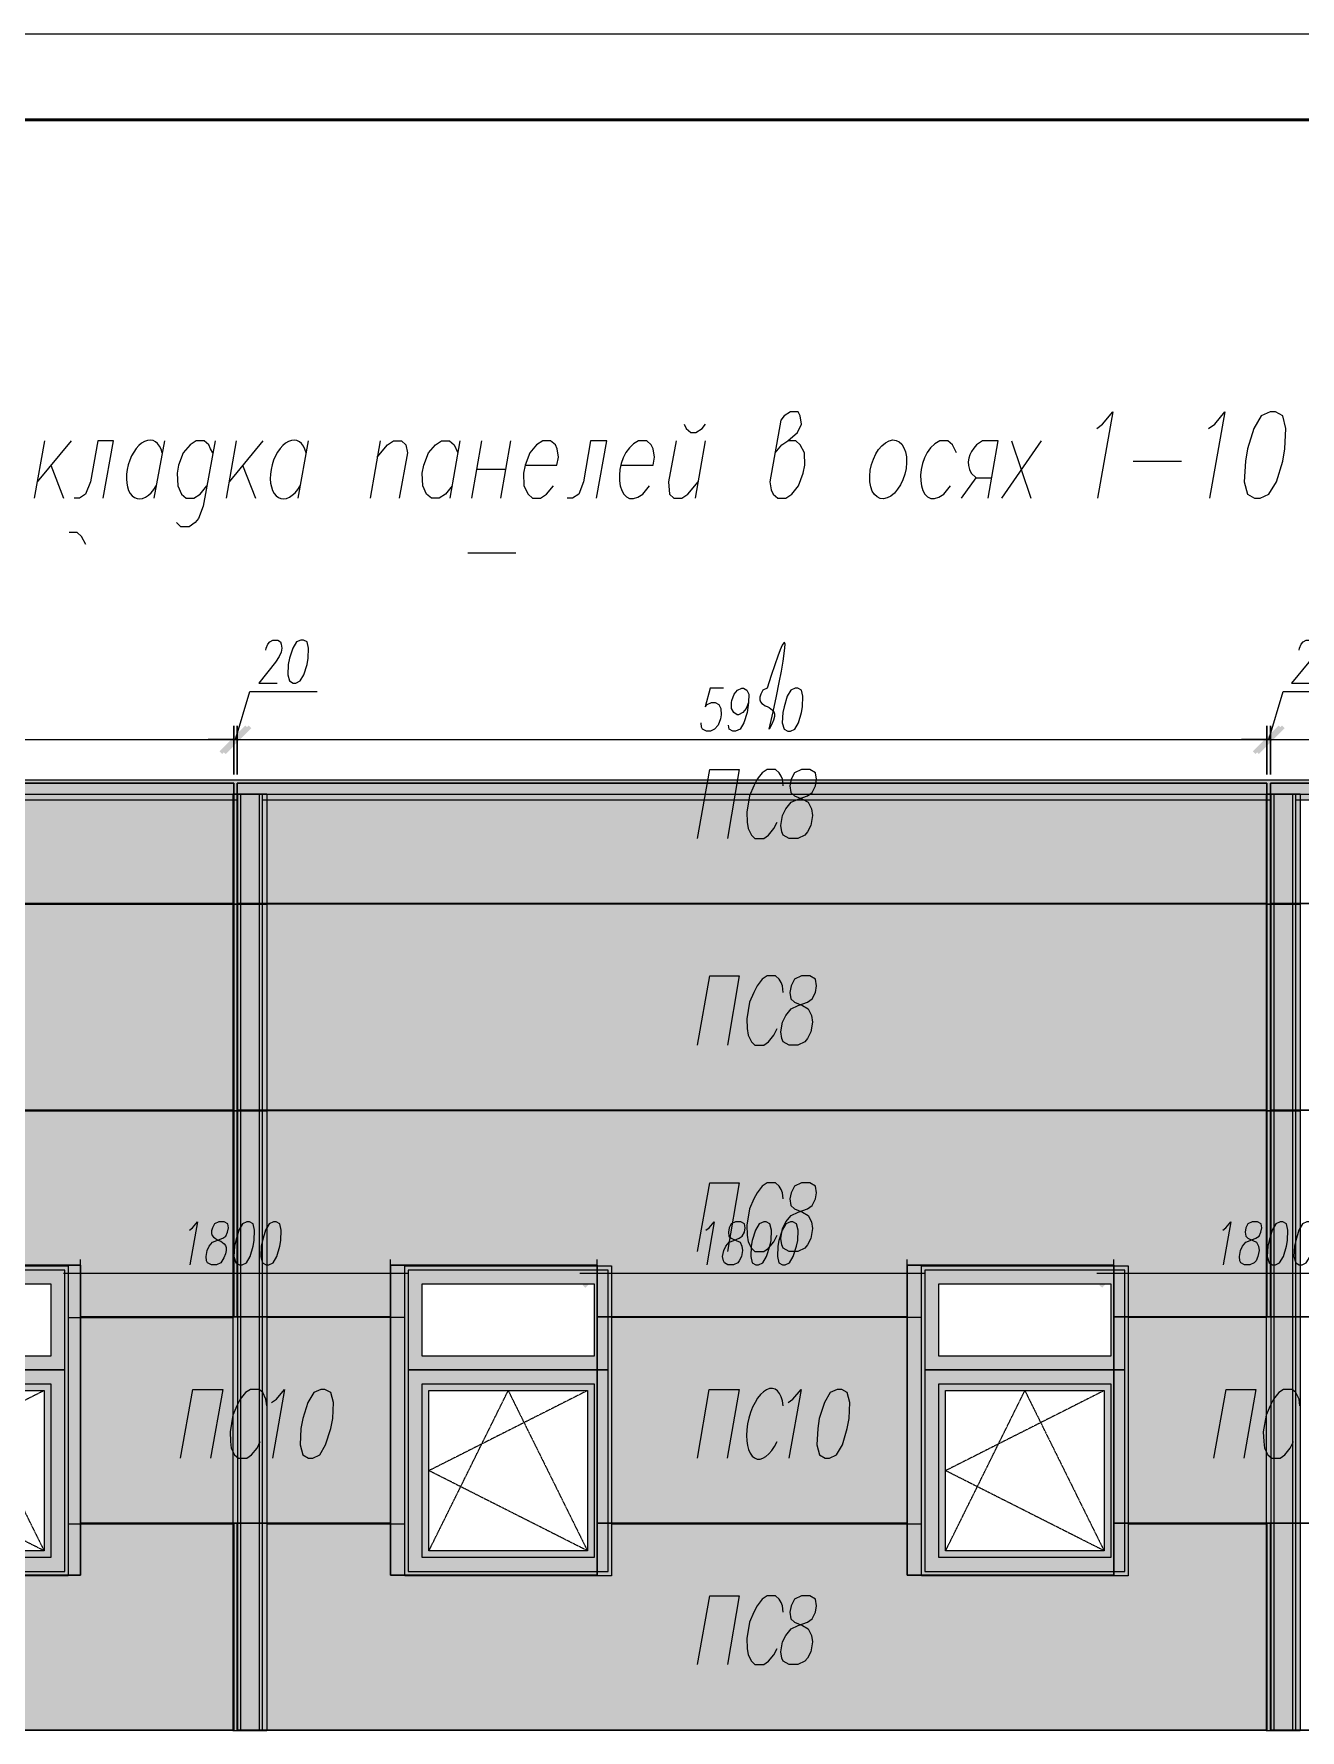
# Model space of a CAD drawing. Header units: millimetres. Extents: x 148937 to 2048786, y 870 to 351006.
# Drawn here: x 530217 to 537569, y 303826 to 313678 of the extents above; entities that cross this region are included whole.
import ezdxf

# ---------------------------------------------------------------- set-up
doc = ezdxf.new("R2010")
doc.units = ezdxf.units.MM
doc.linetypes.add('_ШТР__2__1_', pattern=[3, 2, -1])
doc.layers.add('PDF _Геометрия', color=7, linetype='Continuous')
doc.layers.add('PDF _Сплошная заливка', color=7, linetype='Continuous', true_color=0x007eff)
for name, color, linetype, lineweight, true_color in [('Каркас_Импост', 7, 'Continuous', 9, 0x0080c0), ('Линии', 7, 'Continuous', 9, 0x00a600), ('Монтажный зазор', 7, 'Continuous', 9, 0x808040), ('Окна', 7, 'Continuous', 9, 0x0080c0), ('Открывание', 7, '_ШТР__2__1_', 9, 0x373737)]:
    doc.layers.add(name, color=color, linetype=linetype, lineweight=lineweight, true_color=true_color)
doc.layers.add('Обобщенные модели', color=7, linetype='Continuous', lineweight=18)
doc.layers.add('Стены', color=7, linetype='Continuous', lineweight=18)
pattern_1 = [(236.31, (995.8, 1244.6), (-1777.996, -3556.002), [641.07, -5769.6]), (236.31, (1031.34, 1137.9), (-1777.996, -3556.002), [384.64, -6026.03]), (236.31, (818, 1137.9), (-1777.996, -3556.002), [384.64, -6026.03])]

# ---------------------------------------------------------------- blocks, each defined once
blk = doc.blocks.new('102_Окно_1Створка_Ф_ГОСТ23166-99 - 1160х1750_1170_h-1445330-_О__Ф__1-10__Южный')
at = {"layer": 'Каркас_Импост', "true_color": 0xf7fbf5}
h = blk.add_hatch(color=7, dxfattribs=at)
h.paths.add_polyline_path([(18885, 5995), (19925, 5995), (19925, 6575), (18765, 6575), (18765, 5995), (18845, 5995)], flags=0)
h.paths.add_polyline_path([(19805, 6075), (18845, 6075), (18845, 6495), (19845, 6495), (19845, 6075)], flags=0)
h = blk.add_hatch(color=7, dxfattribs=at)
h.paths.add_polyline_path([(18765, 4825), (19925, 4825), (19925, 5995), (18765, 5995), (18765, 5100)], flags=0)
h.paths.add_polyline_path([(19805, 4905), (18845, 4905), (18845, 5915), (19845, 5915), (19845, 4905)], flags=0)
h = blk.add_hatch(color=7, dxfattribs=at)
h.paths.add_polyline_path([(18845, 4905), (19845, 4905), (19845, 5915), (18845, 5915), (18845, 5100)], flags=0)
h.paths.add_polyline_path([(19108.2, 4945), (18885, 4945), (18885, 5875), (19805, 5875), (19805, 4945), (19301.1, 4945)], flags=0)
at = {"layer": 'Монтажный зазор', "true_color": 0x7f7f7f}
h = blk.add_hatch(color=8, dxfattribs=at)
h.paths.add_polyline_path([(18815, 4800), (19945, 4800), (19945, 6600), (18745, 6600), (18745, 4800), (18770.4, 4800)], flags=0)
h.paths.add_polyline_path([(18770, 4825), (18765, 4825), (18765, 6575), (19925, 6575), (19925, 4825), (18793.6, 4825)], flags=0)
at = {"layer": 'Каркас_Импост', "color": 7}
for p, q in [((18765, 6575), (18765, 5995)), ((19925, 6575), (18765, 6575)), ((19925, 5995), (19925, 6575)), ((18845, 6495), (19845, 6495)), ((18845, 6075), (18845, 6495)), ((19845, 6495), (19845, 6075)), ((19845, 6075), (18845, 6075)), ((18765, 5995), (19925, 5995)), ((18765, 5995), (18765, 4825)), ((19925, 5995), (18765, 5995)), ((18845, 5915), (19845, 5915)), ((18845, 4905), (18845, 5915)), ((19845, 5915), (19845, 4905)), ((19925, 4825), (19925, 5995)), ((18885, 5875), (19805, 5875)), ((18885, 4945), (18885, 5875)), ((19805, 5875), (19805, 4945)), ((19805, 4945), (18885, 4945)), ((19845, 4905), (18845, 4905)), ((18765, 4825), (19925, 4825))]:
    blk.add_line(p, q, dxfattribs=at)
at = {"layer": 'Открывание', "color": 7}
for p, q in [((18885, 4945), (19345, 5875)), ((19805, 5875), (18885, 5410)), ((19345, 5875), (19805, 4945)), ((19805, 4945), (18885, 5410))]:
    blk.add_line(p, q, dxfattribs=at)
blk = doc.blocks.new('102_Окно_1Створка_Ф_ГОСТ23166-99 - 1160х1750_1170_h-1445331-_О__Ф__1-10__Южный')
at = {"layer": 'Каркас_Импост', "true_color": 0xf7fbf5}
h = blk.add_hatch(color=7, dxfattribs=at)
h.paths.add_polyline_path([(22960, 5995), (23080, 5995), (23080, 6575), (21920, 6575), (21920, 5995), (22530.8, 5995)], flags=0)
h.paths.add_polyline_path([(22000, 6075), (22000, 6495), (23000, 6495), (23000, 6075), (22040, 6075)], flags=0)
h = blk.add_hatch(color=7, dxfattribs=at)
h.paths.add_polyline_path([(22530.8, 4825), (23080, 4825), (23080, 5995), (21920, 5995), (21920, 4825), (22040, 4825)], flags=0)
h.paths.add_polyline_path([(22530.8, 4905), (22000, 4905), (22000, 5915), (23000, 5915), (23000, 4905), (22807.5, 4905)], flags=0)
h = blk.add_hatch(color=7, dxfattribs=at)
h.paths.add_polyline_path([(22000, 4905), (23000, 4905), (23000, 5915), (22000, 5915), (22000, 5100)], flags=0)
h.paths.add_polyline_path([(22040, 4945), (22040, 5875), (22960, 5875), (22960, 4945), (22530.8, 4945)], flags=0)
at = {"layer": 'Монтажный зазор', "true_color": 0x7f7f7f}
h = blk.add_hatch(color=8, dxfattribs=at)
h.paths.add_polyline_path([(22530.8, 4800), (23100, 4800), (23100, 6600), (21900, 6600), (21900, 4800), (22040, 4800)], flags=0)
h.paths.add_polyline_path([(22530.8, 4825), (21920, 4825), (21920, 6575), (23080, 6575), (23080, 4825), (22687.5, 4825)], flags=0)
at = {"layer": 'Монтажный зазор'}
h = blk.add_hatch(dxfattribs=at)
h.set_pattern_fill('FP_1', style=0, pattern_type=2)
h.set_pattern_definition(pattern_1)
h.paths.add_polyline_path([(22960, 6075), (23000, 6075), (23000, 6495), (22000, 6495), (22000, 6075), (22530.8, 6075)], flags=0)
at = {"layer": 'Каркас_Импост', "color": 7}
for p, q in [((21920, 6575), (21920, 5995)), ((23080, 6575), (21920, 6575)), ((23080, 5995), (23080, 6575)), ((22000, 6495), (23000, 6495)), ((22000, 6075), (22000, 6495)), ((23000, 6495), (23000, 6075)), ((23000, 6075), (22000, 6075)), ((21920, 5995), (23080, 5995)), ((21920, 5995), (21920, 4825)), ((23080, 5995), (21920, 5995)), ((22000, 5915), (23000, 5915)), ((22000, 4905), (22000, 5915)), ((23000, 5915), (23000, 4905)), ((23080, 4825), (23080, 5995)), ((22040, 5875), (22960, 5875)), ((22040, 4945), (22040, 5875)), ((22960, 5875), (22960, 4945)), ((22960, 4945), (22040, 4945)), ((23000, 4905), (22000, 4905)), ((21920, 4825), (23080, 4825))]:
    blk.add_line(p, q, dxfattribs=at)
at = {"layer": 'Открывание', "color": 7}
for p, q in [((22040, 4945), (22500, 5875)), ((22960, 5875), (22040, 5410)), ((22500, 5875), (22960, 4945)), ((22960, 4945), (22040, 5410))]:
    blk.add_line(p, q, dxfattribs=at)
blk = doc.blocks.new('102_Окно_1Створка_Ф_ГОСТ23166-99 - 1160х1750_1170_h-V2-_О__Ф__1-10__Южный')
at = {"layer": 'Каркас_Импост', "true_color": 0xf7fbf5}
h = blk.add_hatch(color=7, dxfattribs=at)
h.paths.add_polyline_path([(25040, 5995), (26080, 5995), (26080, 6575), (24920, 6575), (24920, 5995), (25000, 5995)], flags=0)
h.paths.add_polyline_path([(25000, 6075), (25000, 6495), (26000, 6495), (26000, 6075), (25040, 6075)], flags=0)
h = blk.add_hatch(color=7, dxfattribs=at)
h.paths.add_polyline_path([(25114.5, 4825), (26080, 4825), (26080, 5995), (24920, 5995), (24920, 4825), (25040, 4825)], flags=0)
h.paths.add_polyline_path([(26000, 4905), (25000, 4905), (25000, 5915), (26000, 5915), (26000, 5100)], flags=0)
h = blk.add_hatch(color=7, dxfattribs=at)
h.paths.add_polyline_path([(25000, 4905), (26000, 4905), (26000, 5915), (25000, 5915), (25000, 5137)], flags=0)
h.paths.add_polyline_path([(25875.3, 4945), (25040, 4945), (25040, 5875), (25960, 5875), (25960, 4945)], flags=0)
at = {"layer": 'Монтажный зазор', "true_color": 0x7f7f7f}
h = blk.add_hatch(color=8, dxfattribs=at)
h.paths.add_polyline_path([(24900, 4800), (26100, 4800), (26100, 6600), (24900, 6600), (24900, 4825)], flags=0)
h.paths.add_polyline_path([(24925, 4825), (24920, 4825), (24920, 6575), (26080, 6575), (26080, 4825), (24970, 4825)], flags=0)
at = {"layer": 'Монтажный зазор'}
h = blk.add_hatch(dxfattribs=at)
h.set_pattern_fill('FP_1', style=0, pattern_type=2)
h.set_pattern_definition(pattern_1)
h.paths.add_polyline_path([(25000, 6075), (26000, 6075), (26000, 6495), (25000, 6495), (25000, 6300)], flags=0)
at = {"layer": 'Каркас_Импост', "color": 7}
for p, q in [((24920, 6575), (24920, 5995)), ((26080, 6575), (24920, 6575)), ((26080, 5995), (26080, 6575)), ((25000, 6495), (26000, 6495)), ((25000, 6075), (25000, 6495)), ((26000, 6495), (26000, 6075)), ((26000, 6075), (25000, 6075)), ((24920, 5995), (26080, 5995)), ((24920, 5995), (24920, 4825)), ((26080, 5995), (24920, 5995)), ((25000, 5915), (26000, 5915)), ((25000, 4905), (25000, 5915)), ((26000, 5915), (26000, 4905)), ((26080, 4825), (26080, 5995)), ((25040, 5875), (25960, 5875)), ((25040, 4945), (25040, 5875)), ((25960, 5875), (25960, 4945)), ((25960, 4945), (25040, 4945)), ((26000, 4905), (25000, 4905)), ((24920, 4825), (26080, 4825))]:
    blk.add_line(p, q, dxfattribs=at)
at = {"layer": 'Открывание', "color": 7}
for p, q in [((25040, 4945), (25500, 5875)), ((25960, 5875), (25040, 5410)), ((25500, 5875), (25960, 4945)), ((25960, 4945), (25040, 5410))]:
    blk.add_line(p, q, dxfattribs=at)
blk = doc.blocks.new('190_ФЭ_Стена_Стык вертикальный - ФЭ-C1_110-1291943-_О__Ф__1-10__Южный')
at = {"layer": 'Обобщенные модели', "true_color": 0xcfd0cf}
for points in [[(20928, 7500), (20928, 8700), (20902, 8700), (20903, 7500), (20912, 7500)], [(20945, 7500), (20945, 8700), (20928, 8700), (20928, 7500)], [(21055, 7500), (21055, 8700), (20945, 8700), (20945, 7500), (21010, 7500)], [(21055, 7500), (21072, 7500), (21072, 8700), (21055, 8700), (21055, 7877.2)], [(21098, 7500), (21098, 8700), (21072, 8700), (21072, 7500), (21097, 7500)]]:
    blk.add_hatch(color=254, dxfattribs=at).paths.add_polyline_path(points, flags=0)
at = {"layer": 'Линии', "color": 7, "lineweight": 18}
for p, q in [((20928, 8700), (20902, 8700)), ((20902, 8700), (20902, 7500)), ((20945, 8700), (20928, 8700)), ((21055, 8700), (20945, 8700)), ((21072, 8700), (21055, 8700)), ((21098, 8700), (21072, 8700)), ((21098, 8700), (21098, 7500)), ((20902, 7500), (20928, 7500)), ((20928, 7500), (20945, 7500)), ((20945, 7500), (21055, 7500)), ((21055, 7500), (21072, 7500)), ((21072, 7500), (21098, 7500))]:
    blk.add_line(p, q, dxfattribs=at)
at = {"layer": 'Обобщенные модели'}
for p, q in [((20928, 8700), (20928, 7500)), ((20945, 8700), (20945, 7500)), ((21055, 8700), (21055, 7500)), ((21072, 8700), (21072, 7500))]:
    blk.add_line(p, q, dxfattribs=at)
blk = doc.blocks.new('190_ФЭ_Стена_Стык вертикальный - ФЭ-C1_110-1292370-_О__Ф__1-10__Южный')
at = {"layer": 'Обобщенные модели', "true_color": 0xcfd0cf}
for points in [[(20915.9, 3900), (20928, 3900), (20928, 7500), (20902, 7500), (20902, 3900)], [(20928, 3900), (20945, 3900), (20945, 7500), (20928, 7500), (20928, 3925.7)], [(21055, 3900), (21055, 7500), (20945, 7500), (20945, 3900), (21010, 3900)], [(21055, 3900), (21072, 3900), (21072, 7500), (21055, 7500), (21055, 3919.4)], [(21077.4, 3900), (21098, 3900), (21098, 7500), (21072, 7500), (21072, 3900)]]:
    blk.add_hatch(color=254, dxfattribs=at).paths.add_polyline_path(points, flags=0)
at = {"layer": 'Линии', "color": 7, "lineweight": 18}
for p, q in [((20928, 7500), (20902, 7500)), ((20902, 7500), (20902, 3900)), ((20945, 7500), (20928, 7500)), ((21055, 7500), (20945, 7500)), ((21072, 7500), (21055, 7500)), ((21098, 7500), (21072, 7500)), ((21098, 7500), (21098, 3900)), ((20902, 3900), (20928, 3900)), ((20928, 3900), (20945, 3900)), ((20945, 3900), (21055, 3900)), ((21055, 3900), (21072, 3900)), ((21072, 3900), (21098, 3900))]:
    blk.add_line(p, q, dxfattribs=at)
at = {"layer": 'Обобщенные модели'}
for p, q in [((20928, 7500), (20928, 3900)), ((20945, 7500), (20945, 3900)), ((21055, 7500), (21055, 3900)), ((21072, 7500), (21072, 3900))]:
    blk.add_line(p, q, dxfattribs=at)
blk = doc.blocks.new('190_ФЭ_Стена_Стык вертикальный - ФЭ-C1_110-1306445-_О__Ф__1-10__Южный')
at = {"layer": 'Обобщенные модели', "true_color": 0xcfd0cf}
for points in [[(20928, 8700), (20928, 9307.1), (20902, 9307.1), (20902, 8700)], [(20945, 8700), (20945, 9340), (20928, 9340), (20928, 8700)], [(20990, 8700), (21055, 8700), (21055, 9340), (20945, 9340), (20945, 8700)], [(21055, 8700), (21072, 8700), (21072, 9340), (21055, 9340), (21055, 8759.9)], [(21098, 8700), (21098, 9307.1), (21072, 9307.1), (21072, 8700)]]:
    blk.add_hatch(color=254, dxfattribs=at).paths.add_polyline_path(points, flags=0)
at = {"layer": 'Линии', "color": 7, "lineweight": 18}
for p, q in [((20928, 9340), (20902, 9340)), ((20902, 9340), (20902, 8700)), ((20945, 9340), (20928, 9340)), ((21055, 9340), (20945, 9340)), ((21072, 9340), (21055, 9340)), ((21098, 9340), (21072, 9340)), ((21098, 9340), (21098, 8700)), ((20902, 8700), (20928, 8700)), ((20928, 8700), (20945, 8700)), ((20945, 8700), (21055, 8700)), ((21055, 8700), (21072, 8700)), ((21072, 8700), (21098, 8700))]:
    blk.add_line(p, q, dxfattribs=at)
at = {"layer": 'Обобщенные модели'}
for p, q in [((20928, 9340), (20928, 8700)), ((20945, 9340), (20945, 8700)), ((21055, 9340), (21055, 8700)), ((21072, 9340), (21072, 8700))]:
    blk.add_line(p, q, dxfattribs=at)
blk = doc.blocks.new('190_ФЭ_Парапет_Сэндвич - ФЭ-К1_150-1300843-_О__Ф__1-10__Южный')
at = {"layer": 'Обобщенные модели', "true_color": 0xcfd0cf}
for points in [[(45138.8, 9340.1), (45295, 9340.1), (45295, 9420.1), (14705, 9420.1), (14705, 9340.1), (45125, 9340.1)], [(32865.9, 9307.1), (32928, 9307.1), (32928, 9340), (33072, 9340), (33072, 9307.1), (38928, 9307.1), (38928, 9340), (39072, 9340), (39072, 9307.1), (45048, 9307.1), (45048, 9340), (15072, 9340), (15072, 9307.1), (20928, 9307.1), (20928, 9340), (21072, 9340), (21072, 9307.1), (26928, 9307.1), (26928, 9340), (27072, 9340), (27072, 9307.1), (27698.3, 9307.1)]]:
    blk.add_hatch(color=254, dxfattribs=at).paths.add_polyline_path(points, flags=0)
at = {"layer": 'Линии', "color": 7, "lineweight": 18}
for p, q in [((45295, 9420.1), (14705, 9420.1)), ((14705, 9340.1), (45295, 9340.1)), ((15072, 9307.1), (20928, 9307.1)), ((21072, 9307.1), (26928, 9307.1)), ((27072, 9307.1), (32928, 9307.1))]:
    blk.add_line(p, q, dxfattribs=at)

msp = doc.modelspace()

# ---------------------------------------------------------------- hatches: boundary and pattern name
at = {"layer": 'Стены', "lineweight": 9, "true_color": 0xcfd0cf}
for points in [[(531373.14665, 308622.64499), (531373.14665, 309229.78053), (525569.14665, 309229.78053), (525569.14665, 308622.64499), (530418.14476, 308622.64499)], [(537373.14665, 308622.64499), (537373.14665, 309229.78053), (531569.14665, 309229.78053), (531569.14665, 308622.64499), (535585.69463, 308622.64499)], [(531064.08849, 307422.64499), (531373.14665, 307422.64499), (531373.14665, 308622.64499), (525569.14665, 308622.64499), (525569.14665, 307422.64499), (530418.14476, 307422.64499)], [(533001.91969, 307422.64499), (537373.14665, 307422.64499), (537373.14665, 308622.64499), (531569.14665, 308622.64499), (531569.14665, 307422.64499), (531710.03222, 307422.64499)], [(525569.14665, 306222.64499), (529216.14665, 306222.64499), (529216.14665, 306522.64499), (530416.14665, 306522.64499), (530416.14665, 306222.64499), (531373.14665, 306222.64499), (531373.14665, 307422.64499), (525569.14665, 307422.64499), (525569.14665, 306250.48082)], [(531569.14665, 306222.64499), (532371.14665, 306222.64499), (532371.14665, 306522.64499), (533571.14665, 306522.64499), (533571.14665, 306222.64499), (535371.14665, 306222.64499), (535371.14665, 306522.64499), (536571.14665, 306522.64499), (536571.14665, 306222.64499), (537373.14665, 306222.64499), (537373.14665, 307422.64499), (531569.14665, 307422.64499), (531569.14665, 306252.30792)], [(535585.69463, 303822.64499), (537373.14665, 303822.64499), (537373.14665, 305022.64499), (536571.14665, 305022.64499), (536571.14665, 304722.64499), (535371.14665, 304722.64499), (535371.14665, 305022.64499), (533571.14665, 305022.64499), (533571.14665, 304722.64499), (532371.14665, 304722.64499), (532371.14665, 305022.64499), (531569.14665, 305022.64499), (531569.14665, 303822.64499), (533001.91969, 303822.64499)]]:
    msp.add_hatch(color=254, dxfattribs=at).paths.add_polyline_path(points, flags=0)
h = msp.add_hatch(color=254, dxfattribs=at)
h.paths.add_polyline_path([(527466.14665, 305022.64499), (529216.14665, 305022.64499), (529216.14665, 306222.64499), (525569.14665, 306222.64499), (525568.14665, 305743.64499), (525569.14665, 305742.78053), (525569.14665, 305022.64499), (526266.14665, 305022.64499), (526266.14665, 305622.64499), (527466.14665, 305622.64499), (527466.14665, 305451.07544)], flags=0)
h.paths.add_polyline_path([(530416.14665, 305022.64499), (531373.14665, 305022.64499), (531373.14665, 306222.64499), (530416.14665, 306222.64499), (530416.14665, 305451.07544)], flags=0)
h = msp.add_hatch(color=254, dxfattribs=at)
h.paths.add_polyline_path([(534939.75089, 305022.64499), (535371.14665, 305022.64499), (535371.14665, 306222.64499), (533571.14665, 306222.64499), (533571.14665, 305022.64499), (534293.80716, 305022.64499)], flags=0)
h.paths.add_polyline_path([(531595.64665, 305022.64499), (532371.14665, 305022.64499), (532371.14665, 306222.64499), (531569.14665, 306222.64499), (531569.14665, 305022.64499)], flags=0)
h.paths.add_polyline_path([(537373.14665, 305022.64499), (537373.14665, 306222.64499), (536571.14665, 306222.64499), (536571.14665, 305022.64499), (537346.64665, 305022.64499)], flags=0)
h = msp.add_hatch(color=254, dxfattribs=at)
h.paths.add_polyline_path([(525569.14665, 303822.64499), (526266.14665, 303822.64499), (526266.14665, 305022.64499), (525569.14665, 305022.64499), (525569.14665, 303885.20857)], flags=0)
h.paths.add_polyline_path([(531373.14665, 303822.64499), (531373.14665, 305022.64499), (530416.14665, 305022.64499), (530416.14665, 304722.64499), (529216.14665, 304722.64499), (529216.14665, 305022.64499), (527466.14665, 305022.64499), (527466.14665, 303822.64499), (531064.08849, 303822.64499)], flags=0)

# ---------------------------------------------------------------- linework, layer by layer
at = {"layer": 'PDF _Геометрия', "lineweight": 15}
msp.add_lwpolyline([(503011.15311, 271681.99412), (503011.15311, 313677.69555), (562405.35307, 313677.69555), (562405.35307, 271681.99412)], close=True, dxfattribs=at)
at = {"layer": 'PDF _Геометрия', "lineweight": 50}
msp.add_lwpolyline([(505009.00663, 272180.38449), (505009.00663, 313179.30952), (561906.96703, 313179.30952), (561906.96703, 272180.38449)], close=True, dxfattribs=at)
at = {"layer": 'PDF _Геометрия', "lineweight": 25}
for points in [[(534521.3578, 311243.75426), (534560.0259, 311291.01526), (534594.39754, 311314.64577), (534650.25146, 311361.90678), (534673.88197, 311411.31602), (534667.43728, 311458.57703), (534654.54792, 311482.20753), (534609.43514, 311482.20753), (534572.91526, 311458.57703), (534553.58121, 311434.94652), (534491.28261, 311076.19249), (534497.72729, 311028.93148), (534510.61666, 311005.30098), (534536.39539, 310981.67047), (534583.6564, 310981.67047), (534618.02805, 311005.30098), (534656.69615, 311052.56199), (534684.62311, 311125.60173), (534693.21602, 311172.86274), (534691.06779, 311243.75426), (534667.43728, 311291.01526), (534641.65855, 311314.64577), (534594.39754, 311314.64577)], [(536388.16602, 311385.54026), (536422.53766, 311411.31899), (536482.68804, 311482.2105), (536392.46248, 310981.67345)], [(537036.93061, 311385.54026), (537073.45049, 311411.31899), (537131.45263, 311482.2105), (537043.3753, 310981.67345)], [(533992.89343, 311411.31794), (534003.63457, 311385.53921), (534031.56153, 311361.9087), (534061.63672, 311361.9087), (534098.15659, 311385.53921), (534117.49064, 311411.31794)], [(530278.60807, 311314.64507), (530218.45769, 310981.66978)], [(530433.28073, 311314.64507), (530235.64378, 311076.19179)], [(530620.17523, 310981.66978), (530680.3256, 311314.64507), (530587.95181, 311314.64507), (530544.98726, 311076.19179), (530517.06029, 311005.30028), (530482.68865, 310981.66978), (530450.46524, 310981.66978)], [(530974.63393, 311314.64507), (530914.48356, 310981.66978)], [(531268.94008, 311314.64507), (531200.19679, 310934.40877), (531172.26983, 310863.51725), (531152.93579, 310839.88675), (531118.56414, 310814.10801), (531071.30313, 310814.10801), (531045.5244, 310839.88675)], [(531256.05124, 311243.75426), (531243.16187, 311267.38476), (531232.42073, 311291.01526), (531206.642, 311314.64577), (531159.38099, 311314.64577), (531125.00935, 311291.01526), (531084.19302, 311243.75426), (531056.26606, 311172.86274), (531049.82138, 311125.60173), (531051.96961, 311052.56199), (531073.45188, 311005.30098), (531101.37884, 310981.67047), (531146.49163, 310981.67047), (531183.0115, 311005.30098), (531221.6796, 311052.56199)], [(531391.39063, 311314.64507), (531333.38849, 310981.66978)], [(531546.06111, 311314.64507), (531350.57238, 311076.19179)], [(531810.29329, 311314.64507), (531750.14291, 310981.66978)], [(532227.04999, 311314.64507), (532169.04784, 310981.66978)], [(532209.86487, 311220.1269), (532270.01524, 311291.01841), (532304.38689, 311314.64892), (532351.6479, 311314.64892), (532377.42663, 311291.01841), (532386.01954, 311243.7574), (532338.75853, 310981.67362)], [(532645.95483, 311052.56321), (532607.28673, 311005.3022), (532570.76686, 310981.6717), (532525.65408, 310981.6717), (532497.72712, 311005.3022), (532476.24484, 311052.56321), (532471.94839, 311125.60295), (532480.5413, 311172.86396), (532508.46826, 311243.75548), (532549.28458, 311291.01649), (532583.65623, 311314.64699), (532630.91724, 311314.64699), (532656.69597, 311291.01649), (532678.17825, 311243.75548)], [(532691.06578, 311314.64507), (532633.06363, 310981.66978)], [(532815.66447, 311314.64507), (532757.66232, 310981.66978)], [(532985.37411, 311314.64507), (532927.37196, 310981.66978)], [(533069.15595, 311172.86344), (533253.90354, 311172.86344), (533262.49645, 311220.12445), (533256.05176, 311267.38546), (533245.31063, 311291.01596), (533217.38367, 311314.64647), (533172.27088, 311314.64647), (533135.75101, 311291.01596), (533097.08291, 311243.75495), (533069.15595, 311172.86344), (533060.56304, 311125.60243), (533062.71127, 311052.56269), (533086.34177, 311005.30168), (533112.12051, 310981.67117), (533159.38152, 310981.67117), (533193.75316, 311005.30168), (533234.56949, 311052.56269)], [(533483.76425, 310981.66978), (533543.91463, 311314.64507), (533449.39261, 311314.64507), (533408.57628, 311076.19179), (533380.64932, 311005.30028), (533344.12945, 310981.66978), (533314.05426, 310981.66978)], [(533625.54614, 311172.86344), (533812.44195, 311172.86344), (533821.03487, 311220.12445), (533812.44195, 311267.38546), (533801.70082, 311291.01596), (533775.92208, 311314.64647), (533728.66107, 311314.64647)], [(533945.63216, 311314.64507), (533902.66761, 311076.19179), (533906.96406, 311005.30028), (533932.74279, 310981.66978), (533980.0038, 310981.66978), (534014.37545, 311005.30028), (534074.52582, 311076.19179)], [(534115.3418, 311314.64507), (534057.33965, 310981.66978)], [(535573.98807, 311243.75426), (535550.35756, 311291.01526), (535524.57883, 311314.64577), (535477.31782, 311314.64577)], [(535758.73687, 310981.6724), (535816.73902, 311314.64769), (535724.36523, 311314.64769), (535689.99359, 311291.01719)], [(536065.93186, 311314.64507), (535836.0715, 310981.66978)], [(535894.07408, 311314.64507), (536005.78192, 310981.66978)], [(530315.12645, 311172.86344), (530388.1662, 310981.67117)], [(531427.90902, 311172.86344), (531503.09699, 310981.67117)], [(532785.58832, 311149.23608), (532957.44654, 311149.23608)], [(535659.9184, 311125.60365), (535687.84536, 311099.82492), (535780.21915, 311099.82492)], [(536600.84284, 311196.49517), (536880.11244, 311196.49517)], [(533752.29158, 311005.30168), (533790.95968, 311052.56269)], [(535500.94832, 311005.30098), (535539.61642, 311052.56199)], [(535604.06422, 310981.6724), (535687.8451, 311099.82492)], [(530518.08199, 310711.88652), (530494.45149, 310759.14752), (530468.67275, 310782.77803), (530421.41174, 310782.77803)], [(532737.20235, 310664.62524), (533016.47196, 310664.62524)], [(531563.24623, 310098.74958), (531565.39446, 310109.49072), (531576.1356, 310133.12123), (531586.87673, 310146.01059), (531604.06256, 310156.75173), (531634.13774, 310156.75173), (531649.17534, 310146.01059), (531653.47179, 310133.12123), (531657.76825, 310109.49072), (531653.47179, 310085.86022), (531640.58243, 310062.22971), (531619.10015, 310027.85807), (531522.4299, 309907.55732), (531629.84129, 309907.55732)], [(537563.24684, 310098.74958), (537565.39507, 310109.49072), (537576.13621, 310133.12123), (537586.87735, 310146.01059), (537604.06317, 310156.75173), (537634.13836, 310156.75173), (537649.17595, 310146.01059), (537653.4724, 310133.12123), (537657.76886, 310109.49072), (537653.4724, 310085.86022), (537640.58304, 310062.22971), (537619.10076, 310027.85807), (537520.28229, 309907.55732), (537629.8419, 309907.55732)], [(534220.60505, 309877.48458), (534143.26885, 309877.48458), (534115.34189, 309770.07319), (534126.08303, 309782.96256), (534151.86176, 309793.7037), (534173.34404, 309793.7037), (534194.82631, 309782.96256), (534205.56745, 309759.33205), (534207.71568, 309722.81218), (534203.41922, 309699.18168), (534190.52986, 309662.66181), (534169.04758, 309639.0313), (534145.41708, 309628.29016), (534121.78657, 309628.29016), (534100.30429, 309639.0313), (534093.85961, 309651.92067), (534091.71138, 309675.55117)], [(534366.68514, 309793.70055), (534353.79578, 309759.32891), (534334.46173, 309735.6984), (534308.68299, 309722.80904), (534300.09008, 309722.80904), (534280.75603, 309735.6984), (534267.86667, 309759.32891), (534267.86667, 309793.70055), (534270.01489, 309806.58992), (534282.90426, 309843.10979), (534302.23831, 309866.74029), (534328.01704, 309877.48143), (534336.60995, 309877.48143), (534355.944, 309866.74029), (534368.83337, 309843.10979), (534366.68514, 309793.70055), (534358.09223, 309735.6984), (534338.75818, 309675.54803), (534317.2759, 309639.02815), (534291.49717, 309628.28702), (534276.45958, 309628.28702), (534254.9773, 309639.02815), (534250.68085, 309662.65866)], [(534474.09653, 309877.48458), (534450.46602, 309866.74344), (534437.57666, 309843.11293)], [(534070.22867, 309005.30028), (534141.12018, 309404.87063), (534312.9784, 309404.87063), (534244.23511, 309005.30028)], [(534568.61907, 309310.34931), (534564.32262, 309349.01741), (534555.7297, 309366.20323), (534544.98857, 309385.53728), (534523.50629, 309404.87133), (534474.09705, 309404.87133), (534446.17009, 309385.53728), (534431.1325, 309366.20323), (534416.0949, 309349.01741), (534396.76085, 309310.34931), (534373.13035, 309252.34717), (534355.94453, 309157.82515), (534358.09276, 309099.823), (534364.53744, 309063.30313), (534383.87149, 309024.63503), (534403.20554, 309005.30098), (534454.763, 309005.30098), (534482.68996, 309024.63503), (534512.76515, 309063.30313), (534532.0992, 309099.823)], [(534070.22867, 307804.44396), (534141.12018, 308206.16254), (534312.9784, 308206.16254), (534244.23511, 307804.44396)], [(534568.61907, 308109.493), (534564.32262, 308148.16109), (534555.7297, 308167.49514), (534544.98857, 308186.82919), (534523.50629, 308206.16324), (534474.09705, 308206.16324), (534446.17009, 308186.82919), (534416.0949, 308148.16109), (534396.76085, 308109.493), (534373.13035, 308053.63907), (534355.94453, 307956.96883), (534358.09276, 307901.11491), (534364.53744, 307862.44681), (534383.87149, 307823.77871), (534403.20554, 307804.44466), (534454.763, 307804.44466), (534482.68996, 307823.77871), (534512.76515, 307862.44681), (534532.0992, 307901.11491)], [(534070.22867, 306605.73141), (534141.12018, 307005.30177), (534312.9784, 307005.30177), (534244.23511, 306605.73141)], [(534568.61907, 306910.78045), (534564.32262, 306947.30032), (534555.7297, 306966.63437), (534544.98857, 306985.96842), (534523.50629, 307005.30247), (534474.09705, 307005.30247), (534446.17009, 306985.96842), (534416.0949, 306947.30032), (534396.76085, 306910.78045), (534373.13035, 306852.7783), (534355.94453, 306758.25628), (534358.09276, 306700.25413), (534364.53744, 306661.58603), (534383.87149, 306625.06616), (534403.20554, 306605.73211), (534454.763, 306605.73211), (534482.68996, 306625.06616), (534512.76515, 306661.58603), (534532.0992, 306700.25413)], [(531120.71184, 306730.3301), (531137.89767, 306743.21947), (531167.97285, 306777.59111), (531122.86007, 306528.3967)], [(531303.31085, 306539.13592), (531277.53212, 306528.39478), (531247.45693, 306528.39478), (531225.97465, 306539.13592), (531219.52997, 306552.02528), (531217.38174, 306575.65579), (531223.82643, 306612.17566), (531234.56756, 306635.80616), (531253.90161, 306659.43667), (531279.68035, 306670.17781), (531314.05199, 306683.06717), (531331.23781, 306693.80831), (531341.97895, 306717.43882), (531346.27541, 306743.21755), (531344.12718, 306766.84805), (531322.6449, 306777.58919), (531290.42148, 306777.58919), (531266.79098, 306766.84805), (531253.90161, 306743.21755)], [(534119.63808, 306730.3301), (534138.97213, 306743.21947), (534166.89909, 306777.59111), (534123.93454, 306528.3967)], [(537120.71246, 306730.3301), (537137.89828, 306743.21947), (537167.97347, 306777.59111), (537122.86068, 306528.3967)], [(531069.15648, 305404.87291), (531140.04799, 305804.44326), (531314.05444, 305804.44326), (531243.16292, 305404.87291)], [(531569.69284, 305709.92194), (531563.24815, 305748.59004), (531546.06233, 305787.25814), (531524.58005, 305804.44396), (531475.17082, 305804.44396), (531445.09563, 305787.25814), (531415.02044, 305748.59004), (531395.68639, 305709.92194), (531372.05589, 305654.06802), (531357.01829, 305557.39777), (531359.16652, 305501.54385), (531363.46297, 305462.87575), (531382.79702, 305424.20766), (531404.2793, 305404.87361), (531453.68854, 305404.87361), (531481.6155, 305424.20766), (531513.83891, 305462.87575), (531531.02474, 305501.54385)], [(531597.61866, 305729.2552), (531625.54562, 305748.58925), (531672.80663, 305804.44317), (531601.91511, 305404.87282)], [(534070.22867, 305404.87291), (534138.97196, 305804.44326), (534312.9784, 305804.44326), (534242.08689, 305404.87291)], [(534596.54489, 305729.2552), (534624.47186, 305748.58925), (534671.73286, 305804.44317), (534600.84135, 305404.87282)], [(537069.1549, 305404.87291), (537140.04642, 305804.44326), (537311.90464, 305804.44326), (537243.16135, 305404.87291)], [(537567.54531, 305709.92194), (537563.24885, 305748.59004), (537554.65594, 305767.92409), (537543.9148, 305787.25814), (537522.43252, 305804.44396), (537473.02329, 305804.44396), (537445.09633, 305787.25814), (537415.02114, 305748.59004), (537395.68709, 305709.92194), (537372.05659, 305654.06802), (537354.87076, 305557.39777), (537359.16722, 305501.54385), (537363.46367, 305462.87575), (537382.79772, 305424.20766), (537404.28, 305404.87361), (537453.68924, 305404.87361), (537481.6162, 305424.20766), (537511.69139, 305462.87575), (537531.02544, 305501.54385)], [(534070.22867, 304206.16254), (534141.12018, 304605.7329), (534312.9784, 304605.7329), (534244.23511, 304206.16254)], [(534568.61907, 304511.20939), (534564.32262, 304547.72926), (534555.7297, 304567.06331), (534544.98857, 304586.39736), (534523.50629, 304605.73141), (534474.09705, 304605.73141), (534446.17009, 304586.39736), (534416.0949, 304547.72926), (534396.76085, 304511.20939), (534373.13035, 304453.20724), (534355.94453, 304358.68522), (534358.09276, 304300.68308), (534364.53744, 304262.01498), (534383.87149, 304225.49511), (534403.20554, 304206.16106), (534454.763, 304206.16106), (534482.68996, 304225.49511), (534512.76515, 304262.01498), (534532.0992, 304300.68308)]]:
    msp.add_lwpolyline(points, dxfattribs=at)
for points in [[(537395.68534, 311482.20876), (537344.12788, 311458.57825), (537301.16332, 311385.53851), (537264.64345, 311267.38598), (537251.75408, 311196.49447), (537245.3094, 311076.19372), (537264.64345, 311005.3022), (537305.45978, 310981.6717), (537337.68319, 310981.6717), (537387.09243, 311005.3022), (537432.20521, 311076.19372), (537468.72508, 311196.49447), (537481.61445, 311267.38598), (537485.91091, 311385.53851), (537468.72508, 311458.57825), (537425.76053, 311482.20876)], [(531767.33048, 310156.75156), (531741.55175, 310146.01042), (531720.06947, 310109.49055), (531700.73543, 310051.4884), (531694.29074, 310014.96853), (531692.14251, 309954.81815), (531700.73543, 309920.44651), (531722.2177, 309907.55714), (531737.2553, 309907.55714), (531763.03403, 309920.44651), (531784.51631, 309954.81815), (531803.85036, 310014.96853), (531810.29504, 310051.4884), (531812.44327, 310109.49055), (531803.85036, 310146.01042), (531782.36808, 310156.75156)], [(534637.36175, 309877.48458), (534611.58301, 309866.74344), (534590.10074, 309830.22357), (534572.91491, 309770.07319), (534566.47023, 309735.70155), (534562.17378, 309675.55117), (534572.91491, 309639.0313), (534594.39719, 309628.29016), (534609.43479, 309628.29016), (534635.21352, 309639.0313), (534656.6958, 309675.55117), (534673.88162, 309735.70155), (534680.3263, 309770.07319), (534682.47453, 309830.22357), (534673.88162, 309866.74344), (534652.39934, 309877.48458)], [(534673.88013, 309404.87186), (534633.0638, 309385.53781), (534613.72976, 309349.01794), (534607.28507, 309310.34984), (534611.58153, 309271.68174), (534633.0638, 309252.34769), (534680.32481, 309233.01364), (534712.54823, 309215.82782), (534731.88228, 309177.15972), (534738.32696, 309138.49162), (534727.58582, 309080.48947), (534708.25177, 309043.9696), (534693.21418, 309024.63555), (534652.39785, 309005.3015), (534602.98862, 309005.3015), (534568.61697, 309024.63555), (534560.02406, 309043.9696), (534553.57938, 309080.48947), (534564.32052, 309138.49162), (534583.65457, 309177.15972), (534613.72976, 309215.82782), (534654.54608, 309233.01364), (534708.25177, 309252.34769), (534736.17873, 309271.68174), (534755.51278, 309310.34984), (534761.95747, 309349.01794), (534755.51278, 309385.53781), (534723.28937, 309404.87186)], [(534673.88013, 308206.16149), (534633.0638, 308186.82744), (534613.72976, 308148.15935), (534607.28507, 308109.49125), (534611.58153, 308072.97138), (534633.0638, 308053.63733), (534680.32481, 308034.30328), (534712.54823, 308014.96923), (534731.88228, 307976.30113), (534738.32696, 307937.63303), (534727.58582, 307881.77911), (534708.25177, 307843.11101), (534693.21418, 307823.77696), (534652.39785, 307804.44291), (534602.98862, 307804.44291), (534568.61697, 307823.77696), (534560.02406, 307843.11101), (534553.57938, 307881.77911), (534564.32052, 307937.63303), (534583.65457, 307976.30113), (534613.72976, 308014.96923), (534654.54608, 308034.30328), (534708.25177, 308053.63733), (534736.17873, 308072.97138), (534755.51278, 308109.49125), (534761.95747, 308148.15935), (534755.51278, 308186.82744), (534723.28937, 308206.16149)], [(534673.88013, 307005.30299), (534633.0638, 306985.96894), (534613.72976, 306947.30084), (534607.28507, 306910.78097), (534611.58153, 306872.11287), (534633.0638, 306852.77882), (534680.32481, 306833.44477), (534712.54823, 306814.11072), (534731.88228, 306777.59085), (534738.32696, 306738.92275), (534727.58582, 306680.92061), (534708.25177, 306644.40073), (534693.21418, 306625.06668), (534652.39785, 306605.73264), (534602.98862, 306605.73264), (534568.61697, 306625.06668), (534560.02406, 306644.40073), (534553.57938, 306680.92061), (534564.32052, 306738.92275), (534583.65457, 306777.59085), (534613.72976, 306814.11072), (534654.54608, 306833.44477), (534708.25177, 306852.77882), (534736.17873, 306872.11287), (534755.51278, 306910.78097), (534761.95747, 306947.30084), (534755.51278, 306985.96894), (534723.28937, 307005.30299)], [(531453.68889, 306777.58919), (531427.91016, 306766.84805), (531406.42788, 306730.32818), (531389.24206, 306670.17781), (531382.79737, 306635.80616), (531378.50092, 306575.65579), (531389.24206, 306539.13592), (531410.72433, 306528.39478), (531425.76193, 306528.39478), (531451.54066, 306539.13592), (531473.02294, 306575.65579), (531490.20876, 306635.80616), (531496.65344, 306670.17781), (531498.80167, 306730.32818), (531490.20876, 306766.84805), (531468.72648, 306777.58919)], [(531608.35936, 306777.58919), (531582.58063, 306766.84805), (531561.09835, 306730.32818), (531543.91253, 306670.17781), (531537.46785, 306635.80616), (531535.31962, 306575.65579), (531543.91253, 306539.13592), (531565.39481, 306528.39478), (531580.4324, 306528.39478), (531606.21113, 306539.13592), (531627.69341, 306575.65579), (531644.87923, 306635.80616), (531651.32391, 306670.17781), (531653.47214, 306730.32818), (531644.87923, 306766.84805), (531623.39695, 306777.58919)], [(534291.49805, 306777.58919), (534265.71931, 306766.84805), (534254.97817, 306743.21755), (534250.68172, 306717.43882), (534252.82995, 306693.80831), (534265.71931, 306683.06717), (534295.7945, 306670.17781), (534317.27678, 306659.43667), (534328.01792, 306635.80616), (534332.31437, 306612.17566), (534325.86969, 306575.65579), (534312.98032, 306552.02528), (534304.38741, 306539.13592), (534278.60868, 306528.39478), (534246.38526, 306528.39478), (534227.05121, 306539.13592), (534220.60653, 306552.02528), (534216.31008, 306575.65579), (534222.75476, 306612.17566), (534235.64413, 306635.80616), (534254.97817, 306659.43667), (534280.75691, 306670.17781), (534312.98032, 306683.06717), (534330.16614, 306693.80831), (534343.05551, 306717.43882), (534347.35197, 306743.21755), (534343.05551, 306766.84805), (534321.57323, 306777.58919)], [(534454.76108, 306777.58919), (534428.98235, 306766.84805), (534407.50007, 306730.32818), (534388.16602, 306670.17781), (534381.72134, 306635.80616), (534379.57311, 306575.65579), (534388.16602, 306539.13592), (534409.6483, 306528.39478), (534424.68589, 306528.39478), (534450.46462, 306539.13592), (534471.9469, 306575.65579), (534491.28095, 306635.80616), (534497.72563, 306670.17781), (534499.87386, 306730.32818), (534491.28095, 306766.84805), (534469.79867, 306777.58919)], [(534609.43374, 306777.58919), (534583.655, 306766.84805), (534562.17273, 306730.32818), (534542.83868, 306670.17781), (534536.39399, 306635.80616), (534534.24577, 306575.65579), (534542.83868, 306539.13592), (534564.32095, 306528.39478), (534579.35855, 306528.39478), (534605.13728, 306539.13592), (534626.61956, 306575.65579), (534645.95361, 306635.80616), (534652.39829, 306670.17781), (534654.54652, 306730.32818), (534645.95361, 306766.84805), (534624.47133, 306777.58919)], [(537290.4221, 306777.58919), (537266.79159, 306766.84805), (537253.90223, 306743.21755), (537249.60577, 306717.43882), (537253.90223, 306693.80831), (537266.79159, 306683.06717), (537294.71855, 306670.17781), (537316.20083, 306659.43667), (537326.94197, 306635.80616), (537331.23842, 306612.17566), (537324.79374, 306575.65579), (537314.0526, 306552.02528), (537303.31146, 306539.13592), (537277.53273, 306528.39478), (537247.45754, 306528.39478), (537225.97526, 306539.13592), (537219.53058, 306552.02528), (537217.38235, 306575.65579), (537223.82704, 306612.17566), (537234.56818, 306635.80616), (537253.90223, 306659.43667), (537279.68096, 306670.17781), (537311.90437, 306683.06717), (537331.23842, 306693.80831), (537341.97956, 306717.43882), (537346.27602, 306743.21755), (537344.12779, 306766.84805), (537322.64551, 306777.58919)], [(537453.68732, 306777.58919), (537427.90858, 306766.84805), (537406.42631, 306730.32818), (537389.24048, 306670.17781), (537382.7958, 306635.80616), (537378.49935, 306575.65579), (537389.24048, 306539.13592), (537408.57453, 306528.39478), (537425.76035, 306528.39478), (537449.39086, 306539.13592), (537473.02136, 306575.65579), (537490.20719, 306635.80616), (537496.65187, 306670.17781), (537498.8001, 306730.32818), (537490.20719, 306766.84805), (537468.72491, 306777.58919)], [(537608.35997, 306777.58919), (537582.58124, 306766.84805), (537561.09896, 306730.32818), (537543.91314, 306670.17781), (537537.46846, 306635.80616), (537533.172, 306575.65579), (537543.91314, 306539.13592), (537563.24719, 306528.39478), (537580.43301, 306528.39478), (537604.06352, 306539.13592), (537627.69402, 306575.65579), (537644.87984, 306635.80616), (537651.32453, 306670.17781), (537653.47275, 306730.32818), (537644.87984, 306766.84805), (537623.39757, 306777.58919)], [(531883.33443, 305804.4423), (531842.5181, 305787.25648), (531808.14646, 305729.25433), (531778.07127, 305634.73231), (531767.33013, 305576.73016), (531763.03368, 305482.20814), (531778.07127, 305424.20599), (531812.44292, 305404.87195), (531836.07342, 305404.87195), (531876.88975, 305424.20599), (531911.26139, 305482.20814), (531941.33658, 305576.73016), (531952.07772, 305634.73231), (531956.37417, 305729.25433), (531941.33658, 305787.25648), (531906.96494, 305804.4423)], [(534882.26067, 305804.4423), (534841.44434, 305787.25648), (534807.0727, 305729.25433), (534776.99751, 305634.73231), (534768.4046, 305576.73016), (534764.10814, 305482.20814), (534779.14574, 305424.20599), (534811.36915, 305404.87195), (534837.14788, 305404.87195), (534877.96421, 305424.20599), (534912.33585, 305482.20814), (534940.26281, 305576.73016), (534951.00395, 305634.73231), (534955.30041, 305729.25433), (534940.26281, 305787.25648), (534908.0394, 305804.4423)], [(534673.88013, 304605.73194), (534633.0638, 304586.39789), (534613.72976, 304547.72979), (534607.28507, 304511.20992), (534611.58153, 304472.54182), (534633.0638, 304453.20777), (534680.32481, 304433.87372), (534712.54823, 304414.53967), (534731.88228, 304375.87157), (534738.32696, 304339.3517), (534727.58582, 304281.34955), (534708.25177, 304242.68145), (534693.21418, 304225.49563), (534652.39785, 304206.16158), (534602.98862, 304206.16158), (534568.61697, 304225.49563), (534560.02406, 304242.68145), (534553.57938, 304281.34955), (534564.32052, 304339.3517), (534583.65457, 304375.87157), (534613.72976, 304414.53967), (534654.54608, 304433.87372), (534708.25177, 304453.20777), (534736.17873, 304472.54182), (534755.51278, 304511.20992), (534761.95747, 304547.72979), (534755.51278, 304586.39789), (534723.28937, 304605.73194)]]:
    msp.add_lwpolyline(points, close=True, dxfattribs=at)
at = {"layer": 'PDF _Геометрия', "color": 150, "lineweight": 9, "true_color": 0x007eff}
for points in [[(531387.09217, 309578.87778), (531470.87305, 309858.14738), (531861.85049, 309858.14738)], [(537387.09278, 309578.87778), (537470.87366, 309858.14738), (537861.8511, 309858.14738)], [(524927.37205, 309578.87778), (531477.31842, 309578.87778)], [(531378.49961, 309578.87778), (531228.12367, 309578.87778)], [(531296.86809, 309578.87778), (537477.31904, 309578.87778)], [(531378.49961, 309578.87778), (531397.83366, 309578.87778), (531378.49961, 309578.87778)], [(531397.83287, 309578.87778), (531548.20881, 309578.87778)], [(537376.35208, 309578.87778), (537228.12437, 309578.87778)], [(537296.86652, 309578.87778), (543477.31747, 309578.87778)], [(537376.35208, 309578.87778), (537397.83436, 309578.87778), (537376.35208, 309578.87778)], [(537397.83348, 309578.87778), (537546.06119, 309578.87778)], [(530486.98642, 306277.05283), (530486.98642, 306558.47066)], [(532287.2001, 306277.05283), (532287.2001, 306558.47066)], [(533488.05861, 306277.05283), (533488.05861, 306558.47066)], [(535288.27448, 306277.05283), (535288.27448, 306558.47066)], [(536486.98484, 306277.05283), (536486.98484, 306558.47066)], [(530388.16759, 306478.98676), (532388.16763, 306478.98676)], [(533387.09383, 306478.98676), (535387.09387, 306478.98676)], [(536388.16602, 306478.98676), (538386.01776, 306478.98676)]]:
    msp.add_lwpolyline(points, dxfattribs=at)
for points in [[(531378.49961, 309658.36605), (531378.49961, 309376.94822)], [(531397.83287, 309658.36605), (531397.83287, 309376.94822)], [(537376.35208, 309658.36605), (537376.35208, 309376.94822)], [(537397.83348, 309658.36605), (537397.83348, 309376.94822)]]:
    msp.add_lwpolyline(points, close=True, dxfattribs=at)
at = {"layer": 'PDF _Геометрия', "color": 152, "lineweight": 30, "true_color": 0x2776bb}
for points in [[(531378.49961, 309325.38848), (531378.49961, 308627.21448), (525028.33845, 308627.21448), (525028.33845, 309325.38848)], [(537376.35208, 309325.38848), (537376.35208, 308627.21448), (531397.8345, 308627.21448), (531397.8345, 309325.38848)], [(543376.35269, 309325.38848), (543376.35269, 308627.21448), (537397.83511, 308627.21448), (537397.83511, 309325.38848)], [(531378.49961, 308627.21311), (531378.49961, 307426.35379), (525028.33845, 307426.35379), (525028.33845, 308627.21311)], [(537376.35208, 308627.21311), (537376.35208, 307426.35379), (531397.8345, 307426.35379), (531397.8345, 308627.21311)], [(543376.35269, 308627.21311), (543376.35269, 307426.35379), (537397.83511, 307426.35379), (537397.83511, 308627.21311)], [(529288.27387, 304726.03325), (529288.27387, 306526.24804), (530486.98493, 306526.24804), (530486.98493, 304726.03325)], [(532287.2001, 304726.03325), (532287.2001, 306526.24804), (533488.05943, 306526.24804), (533488.05943, 304726.03325)], [(535288.27448, 304726.03325), (535288.27448, 306526.24804), (536486.98554, 306526.24804), (536486.98554, 304726.03325)], [(532287.2001, 306225.49598), (532287.2001, 305026.78492), (530486.98532, 305026.78492), (530486.98532, 306225.49598)], [(535288.27448, 306225.49598), (535288.27448, 305026.78492), (533488.05969, 305026.78492), (533488.05969, 306225.49598)], [(538287.20072, 306225.49598), (538287.20072, 305026.78492), (536486.98593, 305026.78492), (536486.98593, 306225.49598)]]:
    msp.add_lwpolyline(points, close=True, dxfattribs=at)
for points in [[(529288.27387, 306225.49528), (525028.33821, 306225.49528), (525028.33821, 307426.35461), (531378.49947, 307426.35461), (531378.49947, 306225.49528), (530486.98493, 306225.49528)], [(532287.2001, 306225.49528), (531397.83383, 306225.49528), (531397.83383, 307426.35461), (537376.35152, 307426.35461), (537376.35152, 306225.49528), (536486.98539, 306225.49528)], [(538287.20072, 306225.49528), (537397.83444, 306225.49528), (537397.83444, 307426.35461), (543376.35213, 307426.35461), (543376.35213, 306225.49528), (542486.986, 306225.49528)], [(535288.27448, 306225.49528), (533488.05969, 306225.49528)], [(530486.98642, 305026.78492), (531378.50092, 305026.78492), (531378.50092, 303825.92559), (525028.33955, 303825.92559), (525028.33955, 305026.78492), (529288.27535, 305026.78492)], [(536486.98484, 305026.78492), (537376.35112, 305026.78492), (537376.35112, 303825.92559), (531397.83343, 303825.92559), (531397.83343, 305026.78492), (532287.19956, 305026.78492)], [(533488.05861, 305026.78492), (535288.2734, 305026.78492)], [(542486.98546, 305026.78492), (543376.35173, 305026.78492), (543376.35173, 303825.92559), (537397.83404, 303825.92559), (537397.83404, 305026.78492), (538287.20017, 305026.78492)]]:
    msp.add_lwpolyline(points, dxfattribs=at)
at = {"layer": 'PDF _Геометрия', "lineweight": 25}
for centre, major_axis, ratio, start_param, end_param in [((530860.30629, 311147.92953), (-46.03913, -168.73869), 0.5671835818, 2.3201297292, 7.4149643049), ((531695.96565, 311147.92954), (-46.03917, -168.73883), 0.5671835818, 2.3201297244, 7.4149642967), ((535177.29829, 311148.43899), (-46.05575, -168.86497), 0.5737577275, 3.5320468422, 9.8152321494), ((534023.64128, 308016.891), (-551.82555, -2126.22189), 0.0291147039, 2.4460328342, 3.6545795988), ((534462.95475, 305604.87397), (-47.31962, -204.36351), 0.4728608091, 2.2161559051, 7.4364243272)]:
    msp.add_ellipse(centre, major_axis=major_axis, ratio=ratio, start_param=start_param, end_param=end_param, dxfattribs=at)
for points in [[(533728.66107, 311314.64647), (533560.74127, 311235.77071), (533592.49924, 310877.66115), (533752.29158, 311005.30168)], [(535477.31782, 311314.64577), (535309.39802, 311235.77001), (535341.15599, 310877.66045), (535500.94832, 311005.30098)], [(535689.99359, 311291.01719), (535644.98822, 311242.28822), (535625.58256, 311186.79234), (535659.9184, 311125.60365)], [(534437.57666, 309843.11293), (534399.87526, 309734.37681), (534588.63287, 309810.56728), (534486.98589, 309639.0313)], [(531253.90161, 306743.21755), (531216.20022, 306634.48142), (531404.95783, 306710.6719), (531303.31085, 306539.13592)]]:
    msp.add_open_spline(points, degree=3, dxfattribs=at)
at = {"layer": 'PDF _Сплошная заливка', "lineweight": 9, "transparency": 33554559}
for points in [[(531294.71777, 309510.13729), (531309.75536, 309495.09969), (531445.0937, 309660.51323)], [(531294.71777, 309510.13729), (531309.75536, 309495.09969), (531445.0937, 309660.51323)], [(531309.75693, 309495.09812), (531445.09528, 309660.51166), (531460.13287, 309645.47406)], [(531309.75693, 309495.09812), (531445.09528, 309660.51166), (531460.13287, 309645.47406)], [(531464.42959, 309660.51148), (531331.23947, 309495.09795), (531314.05365, 309510.13554)], [(531464.42959, 309660.51148), (531331.23947, 309495.09795), (531314.05365, 309510.13554)], [(531479.46657, 309645.47668), (531464.42898, 309660.51428), (531331.23886, 309495.10074)], [(531479.46657, 309645.47668), (531464.42898, 309660.51428), (531331.23886, 309495.10074)], [(537294.71838, 309510.13729), (537309.75597, 309495.09969), (537445.09432, 309660.51323)], [(537294.71838, 309510.13729), (537309.75597, 309495.09969), (537445.09432, 309660.51323)], [(537309.75536, 309495.09812), (537445.0937, 309660.51166), (537460.1313, 309645.47406)], [(537309.75536, 309495.09812), (537445.0937, 309660.51166), (537460.1313, 309645.47406)], [(537464.4302, 309660.51148), (537329.09186, 309495.09795), (537314.05426, 309510.13554)], [(537464.4302, 309660.51148), (537329.09186, 309495.09795), (537314.05426, 309510.13554)], [(537479.46718, 309645.47668), (537464.42959, 309660.51428), (537329.09124, 309495.10074)], [(537479.46718, 309645.47668), (537464.42959, 309660.51428), (537329.09124, 309495.10074)], [(530553.58095, 306560.62047), (530420.39083, 306395.20693), (530405.35324, 306410.24453)], [(530570.76608, 306545.5813), (530553.58025, 306560.61889), (530420.39014, 306395.20536)], [(532203.41826, 306410.24409), (532220.60408, 306395.20649), (532353.7942, 306560.62003)], [(532220.60557, 306395.20492), (532353.79569, 306560.61845), (532370.98151, 306545.58086)], [(533554.65533, 306560.62047), (533419.31698, 306395.20693), (533404.27939, 306410.24453)], [(533569.69231, 306545.5813), (533554.65472, 306560.61889), (533419.31637, 306395.20536)], [(535204.49482, 306410.24409), (535219.53242, 306395.20649), (535354.87076, 306560.62003)], [(535219.53181, 306395.20492), (535354.87015, 306560.61845), (535369.90775, 306545.58086)], [(536553.57938, 306560.62047), (536420.38926, 306395.20693), (536403.20344, 306410.24453)], [(536570.76669, 306545.5813), (536553.58087, 306560.61889), (536420.39075, 306395.20536)]]:
    msp.add_solid(points, dxfattribs=at)
at = {"layer": 'Линии', "color": 7, "lineweight": 18}
for p, q in [((525569.14665, 308622.64499), (531373.14665, 308622.64499)), ((537373.14665, 308622.64499), (531569.14665, 308622.64499)), ((525569.14665, 307422.64499), (531373.14665, 307422.64499)), ((537373.14665, 307422.64499), (531569.14665, 307422.64499)), ((529216.14665, 306522.64499), (530416.14665, 306522.64499)), ((530416.14665, 306522.64499), (530416.14665, 304722.64499)), ((532371.14665, 304722.64499), (532371.14665, 306522.64499)), ((532371.14665, 306522.64499), (533571.14665, 306522.64499)), ((533571.14665, 306522.64499), (533571.14665, 304722.64499)), ((535371.14665, 304722.64499), (535371.14665, 306522.64499)), ((535371.14665, 306522.64499), (536571.14665, 306522.64499)), ((536571.14665, 306522.64499), (536571.14665, 304722.64499)), ((530416.14665, 306222.64499), (531373.14665, 306222.64499)), ((532371.14665, 306222.64499), (531569.14665, 306222.64499)), ((535371.14665, 306222.64499), (533571.14665, 306222.64499)), ((537373.14665, 306222.64499), (536571.14665, 306222.64499)), ((531373.14665, 305022.64499), (530416.14665, 305022.64499)), ((532371.14665, 305022.64499), (531569.14665, 305022.64499)), ((535371.14665, 305022.64499), (533571.14665, 305022.64499)), ((537373.14665, 305022.64499), (536571.14665, 305022.64499)), ((530416.14665, 304722.64499), (529216.14665, 304722.64499)), ((533571.14665, 304722.64499), (532371.14665, 304722.64499)), ((536571.14665, 304722.64499), (535371.14665, 304722.64499))]:
    msp.add_line(p, q, dxfattribs=at)

# ---------------------------------------------------------------- block references
at = {"layer": 'Обобщенные модели'}
for name, p in [('190_ФЭ_Парапет_Сэндвич - ФЭ-К1_150-1300843-_О__Ф__1-10__Южный', (510471.14665, 299922.64499)), ('190_ФЭ_Стена_Стык вертикальный - ФЭ-C1_110-1306445-_О__Ф__1-10__Южный', (510471.14665, 299922.64499)), ('190_ФЭ_Стена_Стык вертикальный - ФЭ-C1_110-1306445-_О__Ф__1-10__Южный', (516471.14665, 299922.64499)), ('190_ФЭ_Стена_Стык вертикальный - ФЭ-C1_110-1291943-_О__Ф__1-10__Южный', (510471.14665, 299922.64499)), ('190_ФЭ_Стена_Стык вертикальный - ФЭ-C1_110-1291943-_О__Ф__1-10__Южный', (516471.14665, 299922.64499)), ('190_ФЭ_Стена_Стык вертикальный - ФЭ-C1_110-1292370-_О__Ф__1-10__Южный', (510471.14665, 299922.64499)), ('190_ФЭ_Стена_Стык вертикальный - ФЭ-C1_110-1292370-_О__Ф__1-10__Южный', (516471.14665, 299922.64499))]:
    msp.add_blockref(name, p, dxfattribs=at)
at = {"layer": 'Окна', "color": 7}
for name in ['102_Окно_1Створка_Ф_ГОСТ23166-99 - 1160х1750_1170_h-1445330-_О__Ф__1-10__Южный', '102_Окно_1Створка_Ф_ГОСТ23166-99 - 1160х1750_1170_h-1445331-_О__Ф__1-10__Южный', '102_Окно_1Створка_Ф_ГОСТ23166-99 - 1160х1750_1170_h-V2-_О__Ф__1-10__Южный']:
    msp.add_blockref(name, (510471.14665, 299922.64499), dxfattribs=at)

doc.saveas('drawing.dxf')
